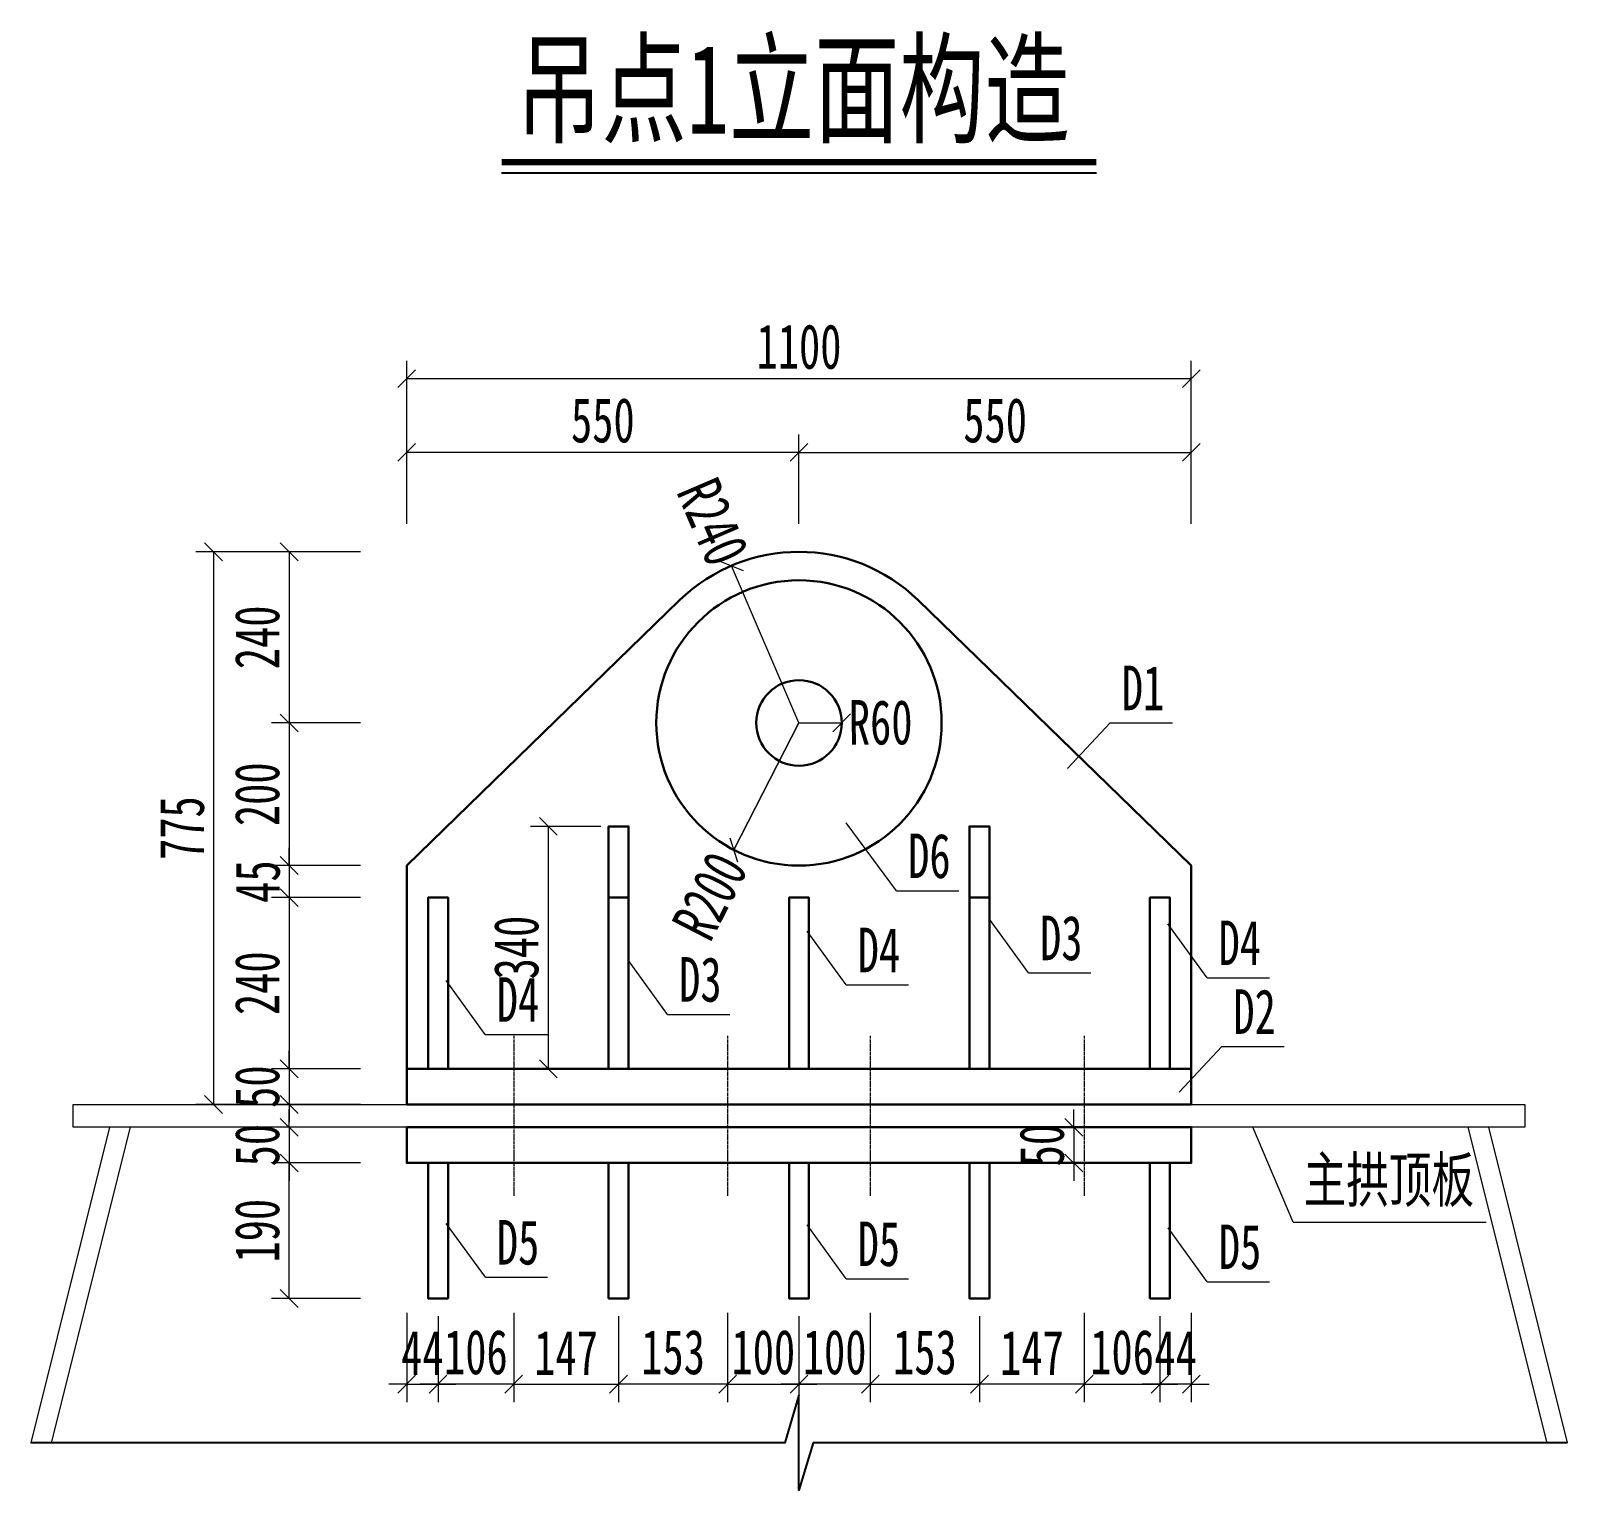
# Model space of a CAD drawing. Header units: millimetres. Extents: x -19886 to -4477, y -42737 to -16565.
# Drawn here: x -19886 to -17732, y -35330 to -33284 of the extents above; entities that cross this region are included whole.
import ezdxf
from ezdxf.enums import TextEntityAlignment as Align

# ---------------------------------------------------------------- set-up
doc = ezdxf.new("R2010")
doc.units = ezdxf.units.MM
doc.linetypes.add('CENTER2', pattern=[28.575, 19.05, -3.175, 3.175, -3.175])
doc.layers.get('Defpoints').update_dxf_attribs({"color": 8})
for name, color, linetype, lineweight in [('中心线', 2, 'CENTER2', 15), ('文字', 7, 'Continuous', 15), ('标注线及字体', 2, 'Continuous', 15), ('桥 构造粗实', 1, 'Continuous', 30), ('横隔板', 6, 'CENTER2', 18), ('细实线', 4, 'Continuous', 15)]:
    doc.layers.add(name, color=color, linetype=linetype, lineweight=lineweight)
doc.styles.add('111', font='', dxfattribs={"width": 0.7})
doc.styles.add('BM_Dim', font='', dxfattribs={"width": 0.85})
doc.styles.get('111').set_extended_font_data('仿宋_GB2312')
doc.styles.get('BM_Dim').set_extended_font_data('仿宋_GB2312')
doc.dimstyles.new('200', dxfattribs={"dimscale": 0, "dimtxt": 2.5, "dimasz": 1, "dimexe": 1, "dimexo": 1, "dimgap": 0.6, "dimtad": 1, "dimdec": 0, "dimdsep": 46, "dimtxsty": '111', "dimblk": 'OBLIQUE', "dimcen": 0, "dimclrd": 4, "dimclre": 4, "dimclrt": 4, "dimadec": 1, "dimazin": 2, "dimtfac": 1, "dimtdec": 0, "dimtix": 1, "dimtmove": 2, "dimatfit": 3, "dimfxl": 4, "dimfxlon": 1, "dimtolj": 1, "dimlwd": -1, "dimlwe": -1, "dimarcsym": 0})

# ---------------------------------------------------------------- blocks, each defined once
blk = doc.blocks.new('_Oblique')
at = {"color": 0, "linetype": 'ByBlock', "lineweight": -2}
blk.add_line((-0.5, -0.5), (0.5, 0.5), dxfattribs=at)
blk = doc.blocks.new('*D25')
at = {"layer": 'Defpoints', "color": 0}
for p in [(-19329, -34499.5), (-19523.7, -34739.5), (-19329, -34739.5)]:
    blk.add_point(p, dxfattribs=at)
at = {"layer": '细实线', "color": 4}
for p, q in [((-19423.7, -34499.5), (-19548.7, -34499.5)), ((-19523.7, -34499.5), (-19523.7, -34739.5)), ((-19423.7, -34739.5), (-19548.7, -34739.5))]:
    blk.add_line(p, q, dxfattribs=at)
at = {"layer": '细实线', "color": 4, "xscale": 25, "yscale": 25, "zscale": 25}
for p, rotation in [((-19523.7, -34499.5), 90), ((-19523.7, -34739.5), 270)]:
    blk.add_blockref('_Oblique', p, dxfattribs=dict(at, rotation=rotation))
at = {"layer": '细实线', "color": 4, "insert": (-19568.4, -34619.5), "char_height": 62.5, "attachment_point": 5, "rotation": 90, "style": '111'}
blk.add_mtext('\\A1;240', dxfattribs=at)
blk = doc.blocks.new('*D26')
at = {"layer": 'Defpoints', "color": 0}
for p in [(-19352.2, -34739.5), (-19523.7, -34789.5), (-19359, -34789.5)]:
    blk.add_point(p, dxfattribs=at)
at = {"layer": '细实线', "color": 4}
for p, q in [((-19523.7, -34739.5), (-19523.7, -34714.5)), ((-19423.7, -34739.5), (-19548.7, -34739.5)), ((-19523.7, -34739.5), (-19523.7, -34789.5)), ((-19423.7, -34789.5), (-19548.7, -34789.5)), ((-19523.7, -34789.5), (-19523.7, -34814.5))]:
    blk.add_line(p, q, dxfattribs=at)
at = {"layer": '细实线', "color": 4, "xscale": 25, "yscale": 25, "zscale": 25}
for p, rotation in [((-19523.7, -34739.5), 270), ((-19523.7, -34789.5), 90)]:
    blk.add_blockref('_Oblique', p, dxfattribs=dict(at, rotation=rotation))
at = {"layer": '细实线', "color": 4, "insert": (-19568.4, -34764.5), "char_height": 62.5, "attachment_point": 5, "rotation": 90, "style": '111'}
blk.add_mtext('\\A1;50', dxfattribs=at)
blk = doc.blocks.new('*D27')
at = {"layer": 'Defpoints', "color": 0}
for p in [(-19359, -34454.5), (-19523.7, -34499.5), (-19359, -34499.5)]:
    blk.add_point(p, dxfattribs=at)
at = {"layer": '细实线', "color": 4}
for p, q in [((-19523.7, -34454.5), (-19523.7, -34429.5)), ((-19423.7, -34454.5), (-19548.7, -34454.5)), ((-19523.7, -34454.5), (-19523.7, -34499.5)), ((-19423.7, -34499.5), (-19548.7, -34499.5)), ((-19523.7, -34499.5), (-19523.7, -34524.5))]:
    blk.add_line(p, q, dxfattribs=at)
at = {"layer": '细实线', "color": 4, "xscale": 25, "yscale": 25, "zscale": 25}
for p, rotation in [((-19523.7, -34454.5), 270), ((-19523.7, -34499.5), 90)]:
    blk.add_blockref('_Oblique', p, dxfattribs=dict(at, rotation=rotation))
at = {"layer": '细实线', "color": 4, "insert": (-19567.7, -34477), "char_height": 62.5, "attachment_point": 5, "rotation": 90, "style": '111'}
blk.add_mtext('\\A1;45', dxfattribs=at)
blk = doc.blocks.new('*D28')
at = {"layer": 'Defpoints', "color": 0}
for p in [(-19062, -34399.5), (-19160.4, -34739.5), (-19061.5, -34739.5)]:
    blk.add_point(p, dxfattribs=at)
at = {"layer": '细实线', "color": 4}
for p, q in [((-19087, -34399.5), (-19185.4, -34399.5)), ((-19160.4, -34399.5), (-19160.4, -34739.5)), ((-19086.5, -34739.5), (-19185.4, -34739.5))]:
    blk.add_line(p, q, dxfattribs=at)
at = {"layer": '细实线', "color": 4, "xscale": 25, "yscale": 25, "zscale": 25}
for p, rotation in [((-19160.4, -34399.5), 90), ((-19160.4, -34739.5), 270)]:
    blk.add_blockref('_Oblique', p, dxfattribs=dict(at, rotation=rotation))
at = {"layer": '细实线', "color": 4, "insert": (-19205.1, -34569.5), "char_height": 62.5, "attachment_point": 5, "rotation": 90, "style": '111'}
blk.add_mtext('\\A1;340', dxfattribs=at)
blk = doc.blocks.new('*D29')
at = {"layer": 'Defpoints', "color": 0}
for p in [(-18809, -34254.5), (-19523.7, -34454.5), (-19359, -34454.5)]:
    blk.add_point(p, dxfattribs=at)
at = {"layer": '细实线', "color": 4}
for p, q in [((-19423.7, -34254.5), (-19548.7, -34254.5)), ((-19523.7, -34254.5), (-19523.7, -34454.5)), ((-19423.7, -34454.5), (-19548.7, -34454.5))]:
    blk.add_line(p, q, dxfattribs=at)
at = {"layer": '细实线', "color": 4, "xscale": 25, "yscale": 25, "zscale": 25}
for p, rotation in [((-19523.7, -34254.5), 90), ((-19523.7, -34454.5), 270)]:
    blk.add_blockref('_Oblique', p, dxfattribs=dict(at, rotation=rotation))
at = {"layer": '细实线', "color": 4, "insert": (-19568.4, -34354.5), "char_height": 62.5, "attachment_point": 5, "rotation": 90, "style": '111'}
blk.add_mtext('\\A1;200', dxfattribs=at)
blk = doc.blocks.new('*D30')
at = {"layer": 'Defpoints', "color": 0}
for p in [(-18809, -34014.5), (-19523.7, -34254.5), (-19359, -34254.5)]:
    blk.add_point(p, dxfattribs=at)
at = {"layer": '细实线', "color": 4}
for p, q in [((-19423.7, -34014.5), (-19548.7, -34014.5)), ((-19523.7, -34014.5), (-19523.7, -34254.5)), ((-19423.7, -34254.5), (-19548.7, -34254.5))]:
    blk.add_line(p, q, dxfattribs=at)
at = {"layer": '细实线', "color": 4, "xscale": 25, "yscale": 25, "zscale": 25}
for p, rotation in [((-19523.7, -34014.5), 90), ((-19523.7, -34254.5), 270)]:
    blk.add_blockref('_Oblique', p, dxfattribs=dict(at, rotation=rotation))
at = {"layer": '细实线', "color": 4, "insert": (-19568.4, -34134.5), "char_height": 62.5, "attachment_point": 5, "rotation": 90, "style": '111'}
blk.add_mtext('\\A1;240', dxfattribs=at)
blk = doc.blocks.new('*D31')
at = {"layer": 'Defpoints', "color": 0}
for p in [(-18809, -34014.5), (-19629.8, -34789.5), (-19359, -34789.5)]:
    blk.add_point(p, dxfattribs=at)
at = {"layer": '细实线', "color": 4}
for p, q in [((-19529.8, -34014.5), (-19654.8, -34014.5)), ((-19629.8, -34014.5), (-19629.8, -34789.5)), ((-19529.8, -34789.5), (-19654.8, -34789.5))]:
    blk.add_line(p, q, dxfattribs=at)
at = {"layer": '细实线', "color": 4, "xscale": 25, "yscale": 25, "zscale": 25}
for p, rotation in [((-19629.8, -34014.5), 90), ((-19629.8, -34789.5), 270)]:
    blk.add_blockref('_Oblique', p, dxfattribs=dict(at, rotation=rotation))
at = {"layer": '细实线', "color": 4, "insert": (-19673.9, -34402), "char_height": 62.5, "attachment_point": 5, "rotation": 90, "style": '111'}
blk.add_mtext('\\A1;775', dxfattribs=at)
blk = doc.blocks.new('*D32')
at = {"layer": 'Defpoints', "color": 0}
for p in [(-18809, -34254.5), (-18749, -34254.2)]:
    blk.add_point(p, dxfattribs=at)
at = {"layer": '细实线', "color": 4}
for p in [(-18809, -34254.5), (-18749, -34254.2)]:
    blk.add_line(p, (-18749, -34254.2), dxfattribs=at)
at = {"layer": '细实线', "color": 4, "xscale": 25, "yscale": 25, "zscale": 25, "rotation": 180.2822933556708}
blk.add_blockref('_Oblique', (-18749, -34254.2), dxfattribs=at)
at = {"layer": '细实线', "color": 4, "insert": (-18694.5, -34254), "char_height": 62.5, "attachment_point": 5, "rotation": 0.2823, "style": '111'}
blk.add_mtext('\\A1;R60', dxfattribs=at)
blk = doc.blocks.new('*D33')
at = {"layer": 'Defpoints', "color": 0}
for p in [(-18809, -34254.5), (-18900.5, -34432.4)]:
    blk.add_point(p, dxfattribs=at)
at = {"layer": '细实线', "color": 4}
for p, q in [((-18900.5, -34432.4), (-18809, -34254.5)), ((-18809, -34254.5), (-18900.5, -34432.4))]:
    blk.add_line(p, q, dxfattribs=at)
at = {"layer": '细实线', "color": 4, "xscale": 25, "yscale": 25, "zscale": 25, "rotation": 242.7710637522939}
blk.add_blockref('_Oblique', (-18900.5, -34432.4), dxfattribs=at)
at = {"layer": '细实线', "color": 4, "insert": (-18933.8, -34497.1), "char_height": 62.5, "attachment_point": 5, "rotation": 62.7711, "style": '111'}
blk.add_mtext('\\A1;R200', dxfattribs=at)
blk = doc.blocks.new('*D34')
at = {"layer": 'Defpoints', "color": 0}
for p in [(-18903.6, -34034), (-18809, -34254.5)]:
    blk.add_point(p, dxfattribs=at)
at = {"layer": '细实线', "color": 4}
for p in [(-18903.6, -34034), (-18809, -34254.5)]:
    blk.add_line(p, (-18903.6, -34034), dxfattribs=at)
at = {"layer": '细实线', "color": 4, "xscale": 25, "yscale": 25, "zscale": 25, "rotation": 293.2165965334422}
blk.add_blockref('_Oblique', (-18903.6, -34034), dxfattribs=at)
at = {"layer": '细实线', "color": 4, "insert": (-18929.9, -33972.7), "char_height": 62.5, "attachment_point": 5, "rotation": 293.2166, "style": '111'}
blk.add_mtext('\\A1;R240', dxfattribs=at)
blk = doc.blocks.new('*D35')
at = {"layer": 'Defpoints', "color": 0}
for p in [(-18259, -34821.5), (-18423.7, -34871.5), (-18259, -34871.5)]:
    blk.add_point(p, dxfattribs=at)
at = {"layer": '细实线', "color": 4}
for p, q in [((-18423.7, -34821.5), (-18423.7, -34796.5)), ((-18323.7, -34821.5), (-18448.7, -34821.5)), ((-18423.7, -34821.5), (-18423.7, -34871.5)), ((-18323.7, -34871.5), (-18448.7, -34871.5)), ((-18423.7, -34871.5), (-18423.7, -34896.5))]:
    blk.add_line(p, q, dxfattribs=at)
at = {"layer": '细实线', "color": 4, "xscale": 25, "yscale": 25, "zscale": 25}
for p, rotation in [((-18423.7, -34821.5), 270), ((-18423.7, -34871.5), 90)]:
    blk.add_blockref('_Oblique', p, dxfattribs=dict(at, rotation=rotation))
at = {"layer": '细实线', "color": 4, "insert": (-18468.4, -34846.5), "char_height": 62.5, "attachment_point": 5, "rotation": 90, "style": '111'}
blk.add_mtext('\\A1;50', dxfattribs=at)
blk = doc.blocks.new('*D36')
at = {"layer": 'Defpoints', "color": 0}
for p in [(-19523.7, -34871.5), (-19359, -34871.5), (-19329, -35061.5)]:
    blk.add_point(p, dxfattribs=at)
at = {"layer": '细实线', "color": 4}
for p, q in [((-19423.7, -34871.5), (-19548.7, -34871.5)), ((-19523.7, -35061.5), (-19523.7, -34871.5)), ((-19423.7, -35061.5), (-19548.7, -35061.5))]:
    blk.add_line(p, q, dxfattribs=at)
at = {"layer": '细实线', "color": 4, "xscale": 25, "yscale": 25, "zscale": 25}
for p, rotation in [((-19523.7, -34871.5), 90), ((-19523.7, -35061.5), 270)]:
    blk.add_blockref('_Oblique', p, dxfattribs=dict(at, rotation=rotation))
at = {"layer": '细实线', "color": 4, "insert": (-19568.4, -34966.5), "char_height": 62.5, "attachment_point": 5, "rotation": 90, "style": '111'}
blk.add_mtext('\\A1;190', dxfattribs=at)
blk = doc.blocks.new('*D37')
at = {"layer": 'Defpoints', "color": 0}
for p in [(-19359, -34871.5), (-19315, -35061.5), (-19315, -35181.7)]:
    blk.add_point(p, dxfattribs=at)
at = {"layer": '细实线', "color": 4}
for p, q in [((-19359, -35081.7), (-19359, -35206.7)), ((-19315, -35086.5), (-19315, -35206.7)), ((-19359, -35181.7), (-19384, -35181.7)), ((-19359, -35181.7), (-19315, -35181.7)), ((-19315, -35181.7), (-19290, -35181.7))]:
    blk.add_line(p, q, dxfattribs=at)
at = {"layer": '细实线', "color": 4, "xscale": 25, "yscale": 25, "zscale": 25}
blk.add_blockref('_Oblique', (-19359, -35181.7), dxfattribs=at)
at = {"layer": '细实线', "color": 4, "xscale": 25, "yscale": 25, "zscale": 25, "rotation": 180}
blk.add_blockref('_Oblique', (-19315, -35181.7), dxfattribs=at)
at = {"layer": '细实线', "color": 4, "insert": (-19337, -35137.7), "char_height": 62.5, "attachment_point": 5, "style": '111'}
blk.add_mtext('\\A1;44', dxfattribs=at)
blk = doc.blocks.new('*D38')
at = {"layer": 'Defpoints', "color": 0}
for p in [(-19209, -34871.5), (-19315, -35061.5), (-19315, -35181.7)]:
    blk.add_point(p, dxfattribs=at)
at = {"layer": '细实线', "color": 4}
for p, q in [((-19315, -35086.5), (-19315, -35206.7)), ((-19209, -35081.7), (-19209, -35206.7)), ((-19315, -35181.7), (-19340, -35181.7)), ((-19209, -35181.7), (-19315, -35181.7)), ((-19209, -35181.7), (-19184, -35181.7))]:
    blk.add_line(p, q, dxfattribs=at)
at = {"layer": '细实线', "color": 4, "xscale": 25, "yscale": 25, "zscale": 25}
blk.add_blockref('_Oblique', (-19315, -35181.7), dxfattribs=at)
at = {"layer": '细实线', "color": 4, "xscale": 25, "yscale": 25, "zscale": 25, "rotation": 180}
blk.add_blockref('_Oblique', (-19209, -35181.7), dxfattribs=at)
at = {"layer": '细实线', "color": 4, "insert": (-19262, -35137), "char_height": 62.5, "attachment_point": 5, "style": '111'}
blk.add_mtext('\\A1;106', dxfattribs=at)
blk = doc.blocks.new('*D39')
at = {"layer": 'Defpoints', "color": 0}
for p in [(-19209, -34871.5), (-19062, -35061.5), (-19062, -35181.7)]:
    blk.add_point(p, dxfattribs=at)
at = {"layer": '细实线', "color": 4}
for p, q in [((-19209, -35081.7), (-19209, -35206.7)), ((-19062, -35086.5), (-19062, -35206.7)), ((-19209, -35181.7), (-19062, -35181.7))]:
    blk.add_line(p, q, dxfattribs=at)
at = {"layer": '细实线', "color": 4, "xscale": 25, "yscale": 25, "zscale": 25, "rotation": 180}
blk.add_blockref('_Oblique', (-19209, -35181.7), dxfattribs=at)
at = {"layer": '细实线', "color": 4, "xscale": 25, "yscale": 25, "zscale": 25}
blk.add_blockref('_Oblique', (-19062, -35181.7), dxfattribs=at)
at = {"layer": '细实线', "color": 4, "insert": (-19135.5, -35137.7), "char_height": 62.5, "attachment_point": 5, "style": '111'}
blk.add_mtext('\\A1;147', dxfattribs=at)
blk = doc.blocks.new('*D40')
at = {"layer": 'Defpoints', "color": 0}
for p in [(-18909, -34871.5), (-19062, -35061.5), (-19062, -35181.7)]:
    blk.add_point(p, dxfattribs=at)
at = {"layer": '细实线', "color": 4}
for p, q in [((-19062, -35086.5), (-19062, -35206.7)), ((-18909, -35081.7), (-18909, -35206.7)), ((-18909, -35181.7), (-19062, -35181.7))]:
    blk.add_line(p, q, dxfattribs=at)
at = {"layer": '细实线', "color": 4, "xscale": 25, "yscale": 25, "zscale": 25, "rotation": 180}
blk.add_blockref('_Oblique', (-19062, -35181.7), dxfattribs=at)
at = {"layer": '细实线', "color": 4, "xscale": 25, "yscale": 25, "zscale": 25}
blk.add_blockref('_Oblique', (-18909, -35181.7), dxfattribs=at)
at = {"layer": '细实线', "color": 4, "insert": (-18985.5, -35137), "char_height": 62.5, "attachment_point": 5, "style": '111'}
blk.add_mtext('\\A1;153', dxfattribs=at)
blk = doc.blocks.new('*D41')
at = {"layer": 'Defpoints', "color": 0}
for p in [(-18909, -34871.5), (-18809, -35061.5), (-18809, -35181.7)]:
    blk.add_point(p, dxfattribs=at)
at = {"layer": '细实线', "color": 4}
for p, q in [((-18909, -35081.7), (-18909, -35206.7)), ((-18809, -35086.5), (-18809, -35206.7)), ((-18909, -35181.7), (-18934, -35181.7)), ((-18909, -35181.7), (-18809, -35181.7)), ((-18809, -35181.7), (-18784, -35181.7))]:
    blk.add_line(p, q, dxfattribs=at)
at = {"layer": '细实线', "color": 4, "xscale": 25, "yscale": 25, "zscale": 25}
blk.add_blockref('_Oblique', (-18909, -35181.7), dxfattribs=at)
at = {"layer": '细实线', "color": 4, "xscale": 25, "yscale": 25, "zscale": 25, "rotation": 180}
blk.add_blockref('_Oblique', (-18809, -35181.7), dxfattribs=at)
at = {"layer": '细实线', "color": 4, "insert": (-18859, -35137), "char_height": 62.5, "attachment_point": 5, "style": '111'}
blk.add_mtext('\\A1;100', dxfattribs=at)
blk = doc.blocks.new('*D42')
at = {"layer": 'Defpoints', "color": 0}
for p in [(-18259, -34871.5), (-18303, -35061.5), (-18303, -35181.7)]:
    blk.add_point(p, dxfattribs=at)
at = {"layer": '细实线', "color": 4}
for p, q in [((-18303, -35086.5), (-18303, -35206.7)), ((-18259, -35081.7), (-18259, -35206.7)), ((-18303, -35181.7), (-18328, -35181.7)), ((-18259, -35181.7), (-18303, -35181.7)), ((-18259, -35181.7), (-18234, -35181.7))]:
    blk.add_line(p, q, dxfattribs=at)
at = {"layer": '细实线', "color": 4, "xscale": 25, "yscale": 25, "zscale": 25}
blk.add_blockref('_Oblique', (-18303, -35181.7), dxfattribs=at)
at = {"layer": '细实线', "color": 4, "xscale": 25, "yscale": 25, "zscale": 25, "rotation": 180}
blk.add_blockref('_Oblique', (-18259, -35181.7), dxfattribs=at)
at = {"layer": '细实线', "color": 4, "insert": (-18281, -35137.7), "char_height": 62.5, "attachment_point": 5, "style": '111'}
blk.add_mtext('\\A1;44', dxfattribs=at)
blk = doc.blocks.new('*D43')
at = {"layer": 'Defpoints', "color": 0}
for p in [(-18409, -34871.5), (-18303, -35061.5), (-18303, -35181.7)]:
    blk.add_point(p, dxfattribs=at)
at = {"layer": '细实线', "color": 4}
for p, q in [((-18409, -35081.7), (-18409, -35206.7)), ((-18303, -35086.5), (-18303, -35206.7)), ((-18409, -35181.7), (-18434, -35181.7)), ((-18409, -35181.7), (-18303, -35181.7)), ((-18303, -35181.7), (-18278, -35181.7))]:
    blk.add_line(p, q, dxfattribs=at)
at = {"layer": '细实线', "color": 4, "xscale": 25, "yscale": 25, "zscale": 25}
blk.add_blockref('_Oblique', (-18409, -35181.7), dxfattribs=at)
at = {"layer": '细实线', "color": 4, "xscale": 25, "yscale": 25, "zscale": 25, "rotation": 180}
blk.add_blockref('_Oblique', (-18303, -35181.7), dxfattribs=at)
at = {"layer": '细实线', "color": 4, "insert": (-18356, -35137), "char_height": 62.5, "attachment_point": 5, "style": '111'}
blk.add_mtext('\\A1;106', dxfattribs=at)
blk = doc.blocks.new('*D44')
at = {"layer": 'Defpoints', "color": 0}
for p in [(-18409, -34871.5), (-18556, -35061.5), (-18556, -35181.7)]:
    blk.add_point(p, dxfattribs=at)
at = {"layer": '细实线', "color": 4}
for p, q in [((-18556, -35086.5), (-18556, -35206.7)), ((-18409, -35081.7), (-18409, -35206.7)), ((-18409, -35181.7), (-18556, -35181.7))]:
    blk.add_line(p, q, dxfattribs=at)
at = {"layer": '细实线', "color": 4, "xscale": 25, "yscale": 25, "zscale": 25, "rotation": 180}
blk.add_blockref('_Oblique', (-18556, -35181.7), dxfattribs=at)
at = {"layer": '细实线', "color": 4, "xscale": 25, "yscale": 25, "zscale": 25}
blk.add_blockref('_Oblique', (-18409, -35181.7), dxfattribs=at)
at = {"layer": '细实线', "color": 4, "insert": (-18482.5, -35137.7), "char_height": 62.5, "attachment_point": 5, "style": '111'}
blk.add_mtext('\\A1;147', dxfattribs=at)
blk = doc.blocks.new('*D45')
at = {"layer": 'Defpoints', "color": 0}
for p in [(-18709, -34871.5), (-18556, -35061.5), (-18556, -35181.7)]:
    blk.add_point(p, dxfattribs=at)
at = {"layer": '细实线', "color": 4}
for p, q in [((-18709, -35081.7), (-18709, -35206.7)), ((-18556, -35086.5), (-18556, -35206.7)), ((-18709, -35181.7), (-18556, -35181.7))]:
    blk.add_line(p, q, dxfattribs=at)
at = {"layer": '细实线', "color": 4, "xscale": 25, "yscale": 25, "zscale": 25, "rotation": 180}
blk.add_blockref('_Oblique', (-18709, -35181.7), dxfattribs=at)
at = {"layer": '细实线', "color": 4, "xscale": 25, "yscale": 25, "zscale": 25}
blk.add_blockref('_Oblique', (-18556, -35181.7), dxfattribs=at)
at = {"layer": '细实线', "color": 4, "insert": (-18632.5, -35137), "char_height": 62.5, "attachment_point": 5, "style": '111'}
blk.add_mtext('\\A1;153', dxfattribs=at)
blk = doc.blocks.new('*D46')
at = {"layer": 'Defpoints', "color": 0}
for p in [(-18709, -34871.5), (-18809, -35061.5), (-18809, -35181.7)]:
    blk.add_point(p, dxfattribs=at)
at = {"layer": '细实线', "color": 4}
for p, q in [((-18809, -35086.5), (-18809, -35206.7)), ((-18709, -35081.7), (-18709, -35206.7)), ((-18809, -35181.7), (-18834, -35181.7)), ((-18709, -35181.7), (-18809, -35181.7)), ((-18709, -35181.7), (-18684, -35181.7))]:
    blk.add_line(p, q, dxfattribs=at)
at = {"layer": '细实线', "color": 4, "xscale": 25, "yscale": 25, "zscale": 25}
blk.add_blockref('_Oblique', (-18809, -35181.7), dxfattribs=at)
at = {"layer": '细实线', "color": 4, "xscale": 25, "yscale": 25, "zscale": 25, "rotation": 180}
blk.add_blockref('_Oblique', (-18709, -35181.7), dxfattribs=at)
at = {"layer": '细实线', "color": 4, "insert": (-18759, -35137), "char_height": 62.5, "attachment_point": 5, "style": '111'}
blk.add_mtext('\\A1;100', dxfattribs=at)
blk = doc.blocks.new('*D47')
at = {"layer": 'Defpoints', "color": 0}
for p in [(-19359, -33875.1), (-18809, -34254.5), (-19359, -34454.5)]:
    blk.add_point(p, dxfattribs=at)
at = {"layer": '细实线', "color": 4}
for p, q in [((-19359, -33975.1), (-19359, -33850.1)), ((-18809, -33975.1), (-18809, -33850.1)), ((-18809, -33875.1), (-19359, -33875.1))]:
    blk.add_line(p, q, dxfattribs=at)
at = {"layer": '细实线', "color": 4, "xscale": 25, "yscale": 25, "zscale": 25, "rotation": 180}
blk.add_blockref('_Oblique', (-19359, -33875.1), dxfattribs=at)
at = {"layer": '细实线', "color": 4, "xscale": 25, "yscale": 25, "zscale": 25}
blk.add_blockref('_Oblique', (-18809, -33875.1), dxfattribs=at)
at = {"layer": '细实线', "color": 4, "insert": (-19084, -33830.4), "char_height": 62.5, "attachment_point": 5, "style": '111'}
blk.add_mtext('\\A1;550', dxfattribs=at)
blk = doc.blocks.new('*D48')
at = {"layer": 'Defpoints', "color": 0}
for p in [(-19359, -33771.8), (-19359, -34454.5), (-18259, -34454.5)]:
    blk.add_point(p, dxfattribs=at)
at = {"layer": '细实线', "color": 4}
for p, q in [((-19359, -33871.8), (-19359, -33746.8)), ((-18259, -33871.8), (-18259, -33746.8)), ((-18259, -33771.8), (-19359, -33771.8))]:
    blk.add_line(p, q, dxfattribs=at)
at = {"layer": '细实线', "color": 4, "xscale": 25, "yscale": 25, "zscale": 25, "rotation": 180}
blk.add_blockref('_Oblique', (-19359, -33771.8), dxfattribs=at)
at = {"layer": '细实线', "color": 4, "xscale": 25, "yscale": 25, "zscale": 25}
blk.add_blockref('_Oblique', (-18259, -33771.8), dxfattribs=at)
at = {"layer": '细实线', "color": 4, "insert": (-18809, -33727.1), "char_height": 62.5, "attachment_point": 5, "style": '111'}
blk.add_mtext('\\A1;1100', dxfattribs=at)
blk = doc.blocks.new('*D49')
at = {"layer": 'Defpoints', "color": 0}
for p in [(-18259, -33875.1), (-18809, -34254.5), (-18259, -34454.5)]:
    blk.add_point(p, dxfattribs=at)
at = {"layer": '细实线', "color": 4}
for p, q in [((-18809, -33975.1), (-18809, -33850.1)), ((-18259, -33975.1), (-18259, -33850.1)), ((-18809, -33875.1), (-18259, -33875.1))]:
    blk.add_line(p, q, dxfattribs=at)
at = {"layer": '细实线', "color": 4, "xscale": 25, "yscale": 25, "zscale": 25, "rotation": 180}
blk.add_blockref('_Oblique', (-18809, -33875.1), dxfattribs=at)
at = {"layer": '细实线', "color": 4, "xscale": 25, "yscale": 25, "zscale": 25}
blk.add_blockref('_Oblique', (-18259, -33875.1), dxfattribs=at)
at = {"layer": '细实线', "color": 4, "insert": (-18534, -33830.4), "char_height": 62.5, "attachment_point": 5, "style": '111'}
blk.add_mtext('\\A1;550', dxfattribs=at)
blk = doc.blocks.new('*D125')
at = {"layer": 'Defpoints', "color": 0}
for p in [(-19352.2, -34821.5), (-19523.7, -34871.5), (-19359, -34871.5)]:
    blk.add_point(p, dxfattribs=at)
at = {"layer": '细实线', "color": 4}
for p, q in [((-19523.7, -34821.5), (-19523.7, -34796.5)), ((-19423.7, -34821.5), (-19548.7, -34821.5)), ((-19523.7, -34821.5), (-19523.7, -34871.5)), ((-19423.7, -34871.5), (-19548.7, -34871.5)), ((-19523.7, -34871.5), (-19523.7, -34896.5))]:
    blk.add_line(p, q, dxfattribs=at)
at = {"layer": '细实线', "color": 4, "xscale": 25, "yscale": 25, "zscale": 25}
for p, rotation in [((-19523.7, -34821.5), 270), ((-19523.7, -34871.5), 90)]:
    blk.add_blockref('_Oblique', p, dxfattribs=dict(at, rotation=rotation))
at = {"layer": '细实线', "color": 4, "insert": (-19568.4, -34846.5), "char_height": 62.5, "attachment_point": 5, "rotation": 90, "style": '111'}
blk.add_mtext('\\A1;50', dxfattribs=at)

msp = doc.modelspace()

# ---------------------------------------------------------------- linework, layer by layer
at = {"color": 4}
msp.add_line((-19225.9, -33483.1), (-18392, -33483.1), dxfattribs=at)
at = {"color": 6, "const_width": 9}
msp.add_lwpolyline([(-19225.9, -33468.1), (-18392, -33468.1)], dxfattribs=at)
at = {"color": 8}
msp.add_lwpolyline([(-17731.9, -35263.8), (-18789, -35263.8), (-18809, -35330.5), (-18809, -35197.1), (-18829, -35263.8), (-18855.7, -35263.8), (-19886, -35263.8)], dxfattribs=at)
at = {"layer": '中心线', "ltscale": 0.2}
for p, q in [((-19209, -34693.4), (-19209, -34917.7)), ((-18909, -34693.4), (-18909, -34917.7)), ((-18709, -34693.4), (-18709, -34917.7)), ((-18409, -34693.4), (-18409, -34917.7))]:
    msp.add_line(p, q, dxfattribs=at)
at = {"layer": '桥 构造粗实'}
for p, q in [((-19048, -34499.5), (-19076, -34499.5)), ((-18542, -34499.5), (-18570, -34499.5))]:
    msp.add_line(p, q, dxfattribs=at)
msp.add_lwpolyline([(-19359, -34739.5), (-19359, -34454.5), (-18976.3, -34082.5, -0.405994), (-18641.7, -34082.5), (-18259, -34454.5), (-18259, -34739.5)], format="xyb", dxfattribs=at)
for points in [[(-19048, -34739.5), (-19048, -34399.5), (-19076, -34399.5), (-19076, -34739.5)], [(-18570, -34739.5), (-18570, -34399.5), (-18542, -34399.5), (-18542, -34739.5)], [(-19301, -34739.5), (-19301, -34499.5), (-19329, -34499.5), (-19329, -34739.5)], [(-18795, -34739.5), (-18795, -34499.5), (-18823, -34499.5), (-18823, -34739.5)], [(-18317, -34739.5), (-18317, -34499.5), (-18289, -34499.5), (-18289, -34739.5)], [(-19301, -34871.5), (-19301, -35061.5), (-19329, -35061.5), (-19329, -34871.5)], [(-19048, -34871.5), (-19048, -35061.5), (-19076, -35061.5), (-19076, -34871.5)], [(-18795, -34871.5), (-18795, -35061.5), (-18823, -35061.5), (-18823, -34871.5)], [(-18570, -34871.5), (-18570, -35061.5), (-18542, -35061.5), (-18542, -34871.5)], [(-18317, -34871.5), (-18317, -35061.5), (-18289, -35061.5), (-18289, -34871.5)]]:
    msp.add_lwpolyline(points, dxfattribs=at)
for points in [[(-19359, -34739.5), (-18259, -34739.5), (-18259, -34789.5), (-19359, -34789.5)], [(-19359, -34821.5), (-18259, -34821.5), (-18259, -34871.5), (-19359, -34871.5)]]:
    msp.add_lwpolyline(points, close=True, dxfattribs=at)
for radius in [200, 60]:
    msp.add_circle((-18809, -34254.5), radius, dxfattribs=at)
at = {"layer": '横隔板', "color": 8, "ltscale": 550}
for p, q in [((-19775.5, -34821.5), (-19886, -35263.8)), ((-19746.6, -34821.5), (-19857.2, -35263.8)), ((-17871.4, -34821.5), (-17760.8, -35263.8)), ((-17842.5, -34821.5), (-17731.9, -35263.8))]:
    msp.add_line(p, q, dxfattribs=at)
at = {"layer": '细实线'}
for p, q in [((-18372.6, -34254.4), (-18432.4, -34318.3)), ((-18372.6, -34254.4), (-18285.3, -34254.4)), ((-18672.1, -34489.9), (-18742.8, -34394.7)), ((-18672.1, -34489.9), (-18584.8, -34489.9)), ((-18487.2, -34605), (-18542, -34529.5)), ((-18742.9, -34621.9), (-18797.7, -34546.4)), ((-18236.9, -34611.8), (-18291.7, -34536.3)), ((-18993.2, -34663.2), (-19048, -34587.7)), ((-19248.9, -34691.3), (-19303.7, -34615.8)), ((-18487.2, -34605), (-18399.9, -34605)), ((-18236.9, -34611.8), (-18149.6, -34611.8)), ((-18742.9, -34621.9), (-18655.6, -34621.9)), ((-18993.2, -34663.2), (-18905.9, -34663.2)), ((-19248.9, -34691.3), (-19161.6, -34691.3)), ((-18216.2, -34708.2), (-18276, -34772.2)), ((-18216.2, -34708.2), (-18128.9, -34708.2)), ((-18116.4, -34954.4), (-18172.9, -34821.5)), ((-19248.7, -35031.7), (-19303.4, -34956.2)), ((-18742.9, -35034), (-18797.7, -34958.5)), ((-18116.4, -34954.4), (-17845.6, -34954.4)), ((-18236.6, -35038.2), (-18291.4, -34962.7)), ((-19248.7, -35031.7), (-19161.4, -35031.7)), ((-18742.9, -35034), (-18655.6, -35034)), ((-18236.6, -35038.2), (-18149.3, -35038.2))]:
    msp.add_line(p, q, dxfattribs=at)
at = {"layer": '细实线', "color": 8}
msp.add_lwpolyline([(-19826.6, -34821.5), (-19826.6, -34789.5), (-17791.4, -34789.5), (-17791.4, -34821.5)], close=True, dxfattribs=at)

# ---------------------------------------------------------------- texts
at = {"layer": '文字', "style": 'BM_Dim', "width": 0.7}
for s, p in [('D1', (-18326.7, -34255.4)), ('D6', (-18626.2, -34490.8)), ('D3', (-18441.3, -34605.9)), ('D4', (-18697, -34622.8)), ('D4', (-18191, -34612.8)), ('D3', (-18947.3, -34664.1)), ('D4', (-19203, -34692.3)), ('D2', (-18170.3, -34709.2)), ('主拱顶板', (-17982, -34945)), ('D5', (-19202.8, -35032.7)), ('D5', (-18697, -35034.9)), ('D5', (-18190.7, -35039.1))]:
    msp.add_text(s, height=62.5, dxfattribs=at).set_placement(p, align=Align.BOTTOM_CENTER)
at = {"layer": '标注线及字体', "color": 0, "style": '111', "width": 0.7}
msp.add_text('吊点1立面构造', height=125, dxfattribs=at).set_placement((-18817.3, -33362.9), align=Align.MIDDLE)

# ---------------------------------------------------------------- dimensions: what is measured, and where the dimension line sits
at = {"layer": '细实线'}
for base, p1, p2, picture, middle in [((-19359, -33771.8), (-18259, -34454.5), (-19359, -34454.5), '*D48', (-18809, -33727.1)), ((-19359, -33875.1), (-18809, -34254.5), (-19359, -34454.5), '*D47', (-19084, -33830.4)), ((-19315, -35181.7), (-19359, -34871.5), (-19315, -35061.5), '*D37', (-19337, -35137.7))]:
    dim = msp.add_linear_dim(base=base, p1=p1, p2=p2, dimstyle='200', override={"dimscale": 25, "dimblk": 'Oblique'}, dxfattribs=at)
    dim.commit()
    dim.dimension.update_dxf_attribs({"geometry": picture, "text_midpoint": middle})
for base, p1, p2, angle, picture, middle in [((-18259, -33875.1), (-18809, -34254.5), (-18259, -34454.5), 180, '*D49', (-18534, -33830.4)), ((-19629.8, -34789.5), (-18809, -34014.5), (-19359, -34789.5), 90, '*D31', (-19673.9, -34402)), ((-19523.7, -34254.5), (-18809, -34014.5), (-19359, -34254.5), 90, '*D30', (-19568.4, -34134.5)), ((-19523.7, -34454.5), (-18809, -34254.5), (-19359, -34454.5), 90, '*D29', (-19568.4, -34354.5)), ((-19160.4, -34739.5), (-19062, -34399.5), (-19061.5, -34739.5), 90, '*D28', (-19205.1, -34569.5)), ((-19523.7, -34499.5), (-19359, -34454.5), (-19359, -34499.5), 90, '*D27', (-19567.7, -34477)), ((-19523.7, -34739.5), (-19329, -34499.5), (-19329, -34739.5), 90, '*D25', (-19568.4, -34619.5)), ((-19523.7, -34789.5), (-19352.2, -34739.5), (-19359, -34789.5), 90, '*D26', (-19568.4, -34764.5)), ((-19523.7, -34871.5), (-19352.2, -34821.5), (-19359, -34871.5), 90, '*D125', (-19568.4, -34846.5)), ((-18423.7, -34871.5), (-18259, -34821.5), (-18259, -34871.5), 90, '*D35', (-18468.4, -34846.5)), ((-19523.7, -34871.5), (-19329, -35061.5), (-19359, -34871.5), 90, '*D36', (-19568.4, -34966.5)), ((-19315, -35181.7), (-19209, -34871.5), (-19315, -35061.5), 180, '*D38', (-19262, -35137)), ((-19062, -35181.7), (-19209, -34871.5), (-19062, -35061.5), 0, '*D39', (-19135.5, -35137.7)), ((-19062, -35181.7), (-18909, -34871.5), (-19062, -35061.5), 180, '*D40', (-18985.5, -35137)), ((-18809, -35181.7), (-18909, -34871.5), (-18809, -35061.5), 0, '*D41', (-18859, -35137)), ((-18809, -35181.7), (-18709, -34871.5), (-18809, -35061.5), 180, '*D46', (-18759, -35137)), ((-18556, -35181.7), (-18709, -34871.5), (-18556, -35061.5), 0, '*D45', (-18632.5, -35137)), ((-18556, -35181.7), (-18409, -34871.5), (-18556, -35061.5), 180, '*D44', (-18482.5, -35137.7)), ((-18303, -35181.7), (-18409, -34871.5), (-18303, -35061.5), 0, '*D43', (-18356, -35137)), ((-18303, -35181.7), (-18259, -34871.5), (-18303, -35061.5), 180, '*D42', (-18281, -35137.7))]:
    dim = msp.add_linear_dim(base=base, p1=p1, p2=p2, angle=angle, dimstyle='200', override={"dimscale": 25, "dimblk": 'Oblique'}, dxfattribs=at)
    dim.commit()
    dim.dimension.update_dxf_attribs({"geometry": picture, "text_midpoint": middle})
for mpoint, picture, middle in [((-18903.6, -34034), '*D34', (-18929.9, -33972.7)), ((-18749, -34254.2), '*D32', (-18694.5, -34254)), ((-18900.5, -34432.4), '*D33', (-18933.8, -34497.1))]:
    dim = msp.add_radius_dim(center=(-18809, -34254.5), mpoint=mpoint, dimstyle='200', override={"dimscale": 25, "dimblk": 'Oblique'}, dxfattribs=at)
    dim.commit()
    dim.dimension.update_dxf_attribs({"geometry": picture, "text_midpoint": middle, "dimtype": 164})

doc.saveas('drawing.dxf')
